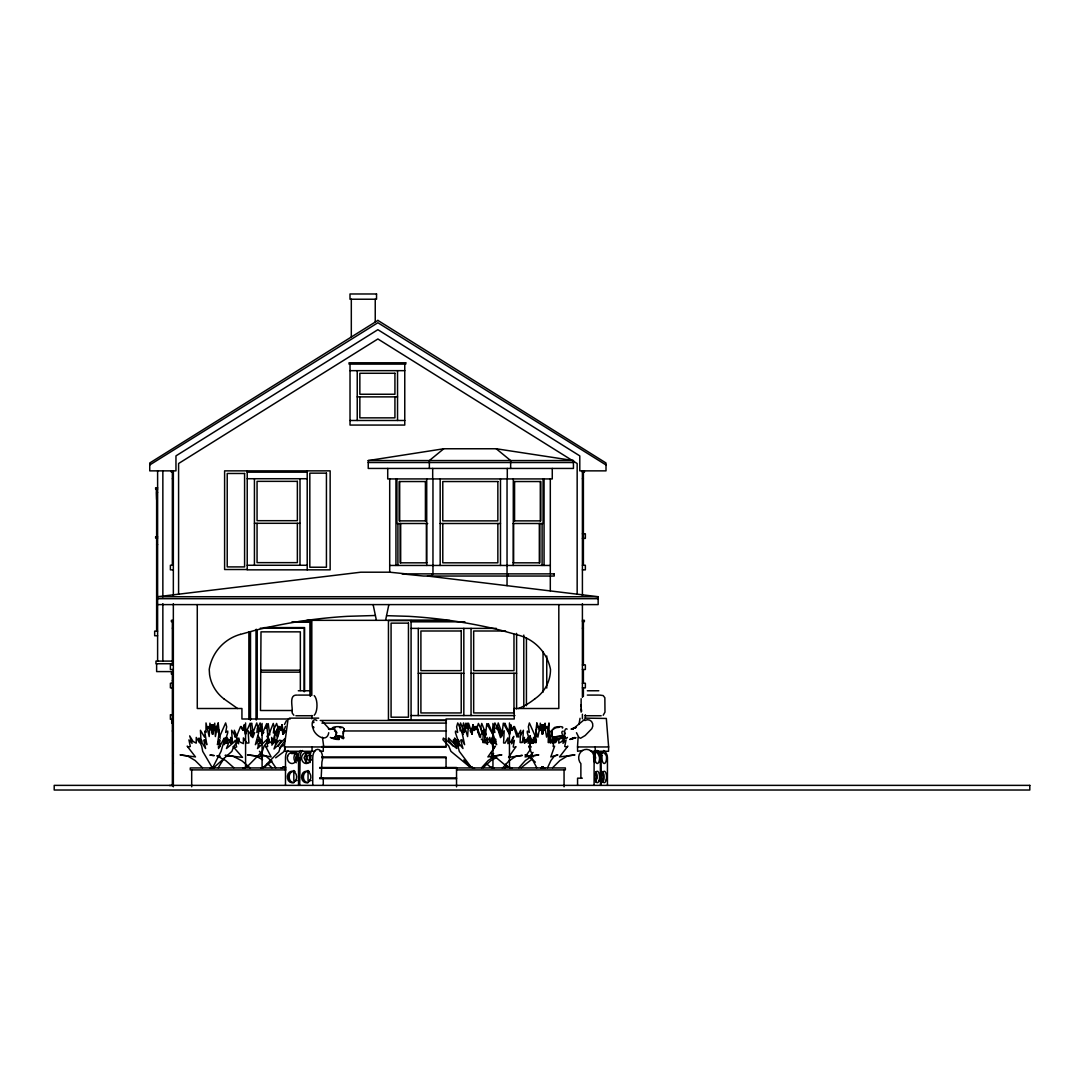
<?xml version="1.0" encoding="UTF-8"?>
<svg xmlns="http://www.w3.org/2000/svg" width="1084" height="1084" viewBox="0 0 1084 1084"><rect width="100%" height="100%" fill="white"/><g stroke="black" fill="none" stroke-linecap="round" stroke-linejoin="round"><path stroke-width="1.5" d="M214.131 768.244L211.665 766.673L202.708 751.347L201.665 746.036L198.846 739.749L199.036 738.028L205.581 748.529L203.819 740.101L204.7 739.735L206.841 744.681L204.903 732.811L204.917 731.077L205.974 732.445L206.001 722.947L209.185 736.578L209.917 723.177L212.776 734.207L213.331 724.668L214.049 730.372L215.133 726.524L215.675 729.166M471.77 734.207L472.895 724.668L474.386 730.372L476.621 726.524L480.754 737.12M470.036 730.643L472.204 734.207L472.895 724.668L473.816 730.372L475.212 726.524L475.903 729.166M536.783 767.729L532.935 760.494L528.884 755.927L524.995 754.911L533.125 756.917L528.735 746.158L529.466 746.998L530.388 746.483L529.669 739.898L531.323 743.312L530.049 735.9L531.878 741.51L533.518 743.15L533.531 737.418L535.171 742.581L536.079 742.526L535.726 730.264L537.908 737.12L539.9 726.524L540.984 730.372L541.702 724.668L542.244 734.207L543.084 731.822M542.23 734.207L543.274 724.668L543.951 728.163M535.903 732.811L535.903 731.077M300.336 690.508L300.336 631.85L261 631.85L260.472 710.508L292.03 710.508M339.211 736.375L339.143 739.424L337.422 738.692L337.49 735.792M334.387 737.405A3.577 1.084 1.3 0 1 338.438 736.564A3.577 1.084 1.3 0 1 341.474 737.852L343.194 738.583L343.289 734.017A4.797 2.764 78.3 0 0 342.964 731.564M344.089 729.004L343.289 734.017M219.171 733.611L219.293 730.264L218.575 733.055M539.886 729.857L540.293 723.177L541.458 729.207M554.141 736.971L553.924 742.526L555.658 742.581L557.989 738.719M578.124 737.269L577.487 746.957L608.639 746.957L608.544 751.28L591.187 751.28L590.238 750.48M578.978 724.342L580.035 718.299M225.174 742.54L225.35 739.898M466.662 728.353L467.285 723.177L469.128 727.784M464.724 731.375L465.849 723.177L468.627 729.207M549.425 737.201L550.116 731.077L549.046 732.445L549.032 722.947L547.799 728.638M288.019 719.37L284.293 746.957L323.764 746.957L322.449 737.228M553.314 737.066L552.352 743.312L553.802 739.898L553.165 746.483L554.629 746.158L550.78 756.917L557.894 754.911L554.493 755.927L550.943 760.494L547.569 767.729M594.709 753.556L595.008 757.77A5.759 2.29 -90 0 0 597.298 763.529A5.759 2.29 -90 0 0 599.574 757.77C597.298 748.624 591.241 751.375 594.615 762.472L595.617 757.77L594.466 752.77A5.759 2.29 -90 0 0 593.327 751.998M211.123 730.372L211.759 724.668L212.789 734.207M488.057 725.792L488.369 723.638L493.193 734.667L494.114 725.142L494.873 728.638M504.561 725.331L504.859 723.177L509.683 734.207L510.605 724.668L512.149 730.372L514.466 726.524L518.748 737.12M536.011 742.54L536.39 739.898L532.867 743.312L535.577 735.9L531.675 741.51M472.204 728.543L473.139 724.668L474.372 730.372L476.228 726.524L479.67 737.12L483.396 730.264L482.8 742.526L484.372 742.581L487.177 737.418L487.204 743.15L490.036 741.51L493.166 735.9L490.984 743.312L493.816 739.898L492.583 746.483L494.168 746.998L495.429 746.158L487.881 756.917L501.865 754.911L495.171 755.927L488.207 760.494L481.594 767.729M276.149 732.039L278.398 726.524L280.634 730.372L281.894 724.668L282.829 734.207L284.984 730.643M544.033 727.784L545.103 723.177L545.469 728.353M211.082 728.163L211.759 724.668L212.234 734.207L214.74 723.177L215.377 736.578L218.169 722.947L218.196 732.445L219.131 731.077L219.131 732.811L217.437 744.681L219.307 739.735L220.079 740.101L218.548 748.529L224.266 738.028L224.429 739.749L221.055 751.347L213.209 766.673L211.055 768.244M260.458 731.036L261.298 726.795L260.119 722.947L257.491 728.638M385.579 620.333L388.858 604.601M281.379 728.163L282.125 724.668L283.249 734.207L285.851 730.643M328.737 732.716C326.907 743.461 314.536 735.399 313.1 728.597A5.989 3.455 78.3 0 1 312.693 721.47A5.989 3.455 78.3 0 1 316.799 720.521M284.496 724.464L286.393 720.67M497.326 726.795L498.247 722.947L501.824 732.594M285.458 726.361L282.829 734.207L282.125 724.668L281.203 730.372L279.821 726.524L277.26 737.12L274.482 730.264L274.93 742.526L273.751 742.581L271.664 737.418L271.65 743.15L269.537 741.51L267.206 735.9L268.818 743.312L266.718 739.898L267.64 746.483L266.447 746.998L265.512 746.158L271.135 756.917L260.716 754.911L265.702 755.927L270.892 760.494L275.824 767.729M552.826 737.608L550.428 743.15L550.415 737.418L548.992 742.581L548.192 742.526L548.49 730.264L546.593 737.12L544.846 726.524L543.897 730.372L543.274 724.668L542.786 734.207L542.054 731.822M565.021 737.066L562.962 743.312L566.078 739.898L564.723 746.483L566.471 746.998L567.867 746.158L559.534 756.917L574.967 754.911L567.582 755.927L559.9 760.494L552.596 767.729M205.255 734.911L204.564 737.12L200.432 730.264L201.096 742.526L199.361 742.581L196.258 737.418L196.245 743.15L193.115 741.51L189.673 735.9L192.071 743.312L188.941 739.898L190.31 746.483L188.562 746.998L187.166 746.158L195.499 756.917L180.066 754.911L187.451 755.927L195.134 760.494L202.437 767.729M277.856 729.166L278.791 726.524L279.726 728.665M215.174 730.643L218.209 723.177L219.618 736.578L225.648 722.947L226.678 726.795L225.702 732.445L227.721 731.077L227.721 732.811L224.063 744.681L228.101 739.735L229.794 740.101L226.461 748.529L238.859 738.028L239.212 739.749L233.887 746.036L231.895 751.347L214.903 766.673L210.228 768.244M275.959 742.066L278.967 733.285L278.967 731.551L276.677 732.919L277.789 727.269L276.623 723.421L273.981 729.098M495.876 739.396L494.385 743.312L495.889 741.158M207.315 729.166L208.345 726.524L209.375 728.665M265.932 728.258L268.222 723.638L269.794 734.871M254.726 732.499L252.775 737.594L248.114 730.738L248.873 742.987L246.908 743.055L243.399 737.892L243.385 743.624L239.849 741.971L235.946 736.375L238.656 743.787L235.133 740.372M285.377 747.838L283.683 751.822L275.661 757.824M554.778 742.459L556.173 739.749M218.236 767.729L224.117 758.217M563.978 737.608L561.905 741.51L558.788 743.15L558.883 738.597M483.003 734.464L485.253 730.264L484.534 742.526M496.811 729.125L497.976 726.985L501.458 735.372M520.306 735.86L523.409 730.264L522.664 742.526M553.179 743.096L555.293 739.302M531.255 746.998L529.697 746.483L530.903 739.898L528.125 743.312L530.266 735.9L527.19 741.51L524.412 743.15L524.385 737.418L521.634 742.581L520.09 742.526L520.686 730.264L517.014 737.12L513.653 726.524L511.824 730.372L510.605 724.668L509.453 728.543L509.439 734.207L503.301 723.177L501.729 736.578L494.9 722.947L493.735 726.795L494.846 732.445L492.57 731.077L492.556 732.811L496.689 744.681L493.261 741.51L494.738 738.909M544.629 730.372L546.688 726.524L550.469 737.12L551.851 735.86M250.58 724.939L251.718 723.177L253.1 732.879M487.258 741.293L489.805 737.418L490.198 740.955M278.29 746.348L281.312 740.575L279.401 740.209L275.973 744.098M524.615 742.581L528.125 737.418L528.531 740.955M553.653 729.139L554.669 728.191M530.632 749.179L525.076 756.917L538.802 754.911L532.23 755.927L525.401 760.494L518.897 767.729M263.886 732.296L262.084 734.667L262.084 729.017L260.919 725.142L259.374 730.833L258.222 729.125M287.328 751.28L287.938 750.48A8.401 4.919 -90 0 0 285.485 757.77L285.485 785.372M300.593 750.48L299.577 751.822A8.401 4.919 -90 0 0 298.303 759.938M302.544 750.48L301.528 751.822A8.401 4.919 -90 0 0 300.254 759.938M315.2 750.48L314.59 751.28L284.78 751.28L284.78 746.957M493.627 753.529L490.646 756.917L495.673 756.32M502.407 768.204L508.897 760.968L515.727 756.402L522.298 755.385L508.572 757.377L515.984 746.632L514.751 747.459L513.193 746.944L514.399 740.372L511.621 743.787L513.762 736.375L510.686 741.971L507.908 743.624L507.895 737.892L505.13 743.055L503.586 742.987L504.182 730.738L500.51 737.594L497.149 726.985M533.111 752.404L528.992 756.917L531.892 756.578M335.498 735.535L336.799 732.418L334.455 730.928M295.471 753.529L295.295 753.692A5.759 4.675 -90 0 0 296.271 762.757M483.071 767.729L491.038 760.494L496.621 757.459M573.301 728.733L584.642 719.383M504.643 768.204L507 766.131M521.147 767.729L532.298 758.976M582.528 750.48L577.569 751.28L577.569 746.957M271.935 760.927L264.469 767.147L261.461 768.041M443.776 448.762L368.235 460.564L368.235 468.437L573.436 468.437L573.436 460.564L496.228 448.762L443.776 448.762L429.359 460.564L429.359 468.437M572.189 728.99L576.187 727.12M314.184 715.264C317.924 711.646 317.924 699.18 314.184 695.576M603.192 715.264L604.98 712.134L604.858 697.757L603.192 695.576L599.804 695.088M284.008 744.83L279.455 748.055M571.485 729.139L575.97 727.391L573.775 728.245M540.889 768.244L543.355 766.673M281.718 767.933L284.252 766.673M343.194 738.583L343.452 738.461A6.003 1.816 1.3 0 0 342.219 736.442A6.003 1.816 1.3 0 0 335.701 735.887M243.06 768.244L247.22 766.673L262.342 751.347L264.103 746.036L268.846 739.749L268.534 738.028L257.504 748.529L260.472 740.101L258.968 739.735L255.363 744.681L258.629 732.811L258.615 731.077L256.827 732.445L257.694 726.795L256.772 722.947L251.407 736.578L250.16 723.177L245.336 734.207L244.415 724.668L243.209 730.372L241.38 726.524M260.946 768.19L263.71 767.147L278.832 751.822L280.607 746.51L285.336 740.223L285.024 738.502L273.995 748.99L276.962 740.575L275.458 740.209L271.867 745.155L275.133 733.285L275.119 731.551L273.317 732.919L274.198 727.269L273.276 723.421L267.911 737.039L266.664 723.638L261.84 734.667L260.919 725.142L259.713 730.833L257.884 726.985M281.921 767.716L284.74 766.673M575.916 727.649L571.16 729.071M574.886 737.54L571.756 738.583L575.116 737.567M571.647 729.044L573.138 728.57M576.024 737.716L569.764 739.451L574.913 737.96M281.19 768.014L285.553 766.673M243.453 768.014L247.965 766.673M552.664 738.583L555.252 737.852A3.577 0.894 -10.4 0 1 559.818 736.564A3.577 0.894 -10.4 0 1 561.81 737.405A3.577 0.894 -10.4 0 1 557.23 738.692L555.008 739.451A6.003 1.491 -10.4 0 0 563.816 737.405A6.003 1.491 -10.4 0 0 560.211 735.887A6.003 1.491 -10.4 0 0 552.65 738.461L551.661 730.521L554.507 727.486A6.003 1.491 -10.4 0 1 560.97 726.686A6.003 1.491 -10.4 0 1 562.352 728.096M240.391 634.397L256.095 630.075A514.9 514.9 0 0 1 347.286 616.335L375.389 615.495M218.196 746.998L220.174 746.483L218.629 739.898M526.919 739.735L525.225 740.101L525.564 741.862M339.143 739.424L338.642 739.451A6.003 1.816 1.3 0 1 331.975 737.716M350.024 370.66L404.766 370.66M357.232 396.879L397.543 396.879M350.024 420.484L404.766 420.484M368.235 460.564L573.436 460.564M368.235 462.529L573.436 462.529M149.741 464.955L377.882 322.734L606.01 464.955M173.345 472.177L171.38 472.177L171.38 470.863M247.22 472.177L307.206 472.177M582.406 472.177L584.384 472.177L584.384 470.863M172.356 478.721L173.345 478.721M247.22 478.721L307.206 478.721M582.406 478.721L583.395 478.721M425.904 481.54L399.197 481.54L399.197 520.876L425.904 520.876M514.087 481.54L540.808 481.54L540.808 520.876L514.087 520.876M157.614 487.746L155.635 487.746L155.635 489.06L157.614 489.06M157.614 492.38L156.624 492.38L156.624 536.743M156.624 499.548L156.299 489.06M254.428 523.301L299.997 523.301M427.692 523.504L396.92 523.504L396.92 478.925M440.172 523.504L500.483 523.504M513.111 523.504L543.07 523.504L543.07 478.925M582.406 533.789L585.36 533.789L585.36 538.382L582.406 538.382M157.614 536.743L155.635 536.743L155.635 538.057L157.614 538.057M156.624 544.615L157.614 544.615M426.893 562.826L400.172 562.826L400.172 523.504M513.111 562.826L539.818 562.826L539.818 523.504M173.345 565.265L170.391 565.265L170.391 569.845L173.345 569.845M247.22 565.265L307.206 565.265M582.406 565.265L585.36 565.265L585.36 569.845L582.406 569.845M389.698 565.455L550.306 565.455M247.22 569.52L224.605 569.52L224.605 470.863L330.146 470.863L330.146 569.845L247.22 569.845L247.22 470.863M406.066 573.87L389.698 572.203L360.796 572.203L157.614 596.728L598.151 596.728L598.151 604.601L157.614 604.601M427.502 576.038L598.151 596.728M157.614 598.693L598.151 598.693M173.345 620.333L171.38 620.333L171.38 621.633L173.345 621.633M306.84 620.333L443.166 620.333M582.406 620.333L584.384 620.333L584.384 621.633L582.406 621.633M449.779 620.509L388.451 620.509L388.451 719.83L411.08 719.83M298.507 621.633L310.498 621.633L310.498 696.158M291.84 621.972L310.159 621.972M411.08 621.823L464.914 621.823M264.55 627.582L304.59 627.582L304.59 691.457M264.767 627.907L304.265 627.907L304.13 691.741M172.356 628.192L173.345 628.192M260.296 628.192L304.13 628.192M582.406 628.192L583.395 628.192M411.08 628.381L496.35 628.381M505.578 630.996L473.667 630.996L473.667 670.657L513.979 670.657L513.979 634.303M157.614 631.145L154.66 631.145L154.66 635.739L157.614 635.739M173.345 661.104L155.974 661.104L155.974 663.733L173.345 663.733M173.345 664.912L170.391 664.912L170.391 669.492L173.345 669.492M582.406 664.912L585.36 664.912L585.36 669.492L582.406 669.492M260.743 670.197L300.336 670.197M173.345 671.592L156.624 671.592L156.624 663.733M260.729 672.161L300.336 672.161M173.345 672.771L171.38 672.771L171.38 674.085L173.345 674.085M418.288 673.286L463.83 673.286M471.052 673.286L516.594 673.286M172.356 680.644L173.345 680.644M173.345 683.259L170.391 683.259L170.391 687.852L173.345 687.852M582.406 683.259L585.36 683.259L585.36 687.852L582.406 687.852M298.29 690.765L309.767 690.765M587.338 690.765L598.788 690.765M297.206 695.088C288.263 694.329 293.168 707.513 292.084 712.134M298.29 695.088L309.767 695.088M587.338 695.088L598.788 695.088M173.345 714.735L170.391 714.735L170.391 719.315L173.345 719.315M295.905 715.738L312.151 715.738M411.08 715.562L514.914 715.562M584.953 715.738L601.173 715.738M289.374 718.136L318.682 718.136M584.953 718.136L606.322 718.448L608.639 746.957M290.16 718.99L241.935 718.99L241.935 708.502L197.274 708.502L197.274 604.601M446.405 720.155L411.08 720.155L411.08 620.509M173.345 720.481L171.706 720.481L171.706 723.109L173.345 723.109M320.227 720.481L446.445 720.481M321.921 723.109L446.445 723.109M332.951 728.733L328.384 728.733L329.251 729.017M172.356 730.968L173.345 730.968M343.777 730.968L446.445 730.968M321.853 746.524L446.08 746.524M321.853 747.188L446.052 747.188L446.052 718.99L514.236 718.99L514.236 708.502L558.816 708.502L558.816 604.601M320.078 751.28L323.276 751.28L323.276 746.957M297.165 753.529L291.393 753.529L292.192 752.77A5.759 4.675 -90 0 1 296.867 752.77M310.444 753.529L306.122 753.529L306.122 762.472L310.187 762.472L310.187 759.491M321.677 757.011L446.052 757.011L446.052 767.499M321.677 757.675L446.052 757.675M298.141 757.77L298.534 757.77A8.401 4.919 -90 0 0 299.184 761.971M299.699 785.372L300.092 757.77M600.292 757.77L600.482 785.372M600.021 761.971A8.401 7.71 -90 0 0 601.064 757.77L601.254 757.77M173.345 763.57L172.681 755.711M319.699 767.499L456.54 767.499L456.54 786.849M286.054 767.933L190.269 767.933L190.269 769.897L286 769.897M456.54 767.933L565.36 767.933L565.36 769.897L456.54 769.897M319.699 768.163L456.54 768.163M319.699 778L456.54 778M320.024 778.176L323.276 778.176L323.276 785.372M582.365 778.176L577.569 778.176L577.569 785.372M319.699 778.651L456.54 778.651M297.016 780.575L293.832 780.575L293.832 770.494M311.23 780.575L308.046 780.575L308.046 770.494M172.031 784.545L173.345 784.545M169.402 785.534L173.345 785.534M386.554 615.671L408.79 616.335A514.9 514.9 0 0 1 500.049 630.075L519.331 635.4A44.065 44.065 0 0 1 550.496 669.411A35.311 35.311 0 0 1 534.94 698.774M210.052 755.087L214.415 755.589M217.342 755.914L220.242 756.253M262.707 756.713L247.545 754.911L255.607 755.927L262.585 759.735M210.255 755.114L213.602 755.521M564.114 736.117C562.108 735.711 560.604 730.765 563.206 731.117M511.58 768.014L507.055 766.673L490.889 753.217M493.572 768.041L490.551 767.147L486.824 764.044M473.844 768.014L469.467 766.673L450.93 751.347L448.762 746.036L442.949 739.749L443.342 738.028L456.865 748.529L453.22 740.101L455.063 739.735L459.481 744.681L455.483 732.811L455.483 731.077L457.692 732.445L456.621 726.795L457.746 722.947L463.22 734.356M541.688 767.201L544.791 768.244M474.521 768.244L470.293 766.673L463.803 759.952M511.96 768.244L507.813 766.673L505.496 764.22M491.309 767.147L494.087 768.19M224.523 742.052L226.881 743.15L226.908 737.418L230.418 742.581L232.369 742.526L231.624 730.264L236.285 737.12L240.553 726.524L242.884 730.372L244.415 724.668L245.58 728.543L245.594 734.207M473.302 767.933L470.781 766.673L459.291 751.347L457.949 746.036L454.359 739.749L454.589 738.028L462.963 748.529L460.714 740.101L461.852 739.735L464.589 744.681L462.109 732.811L462.123 731.077L463.478 732.445L462.814 726.795L463.518 722.947L467.597 736.578L468.532 723.177L472.204 734.207M216.935 755.927L225.621 760.494L233.873 767.729M237.586 708.502L223.778 698.76M572.108 460.361L377.882 338.967L178.589 463.518L178.589 594.195M573.436 461.188L577.162 463.518L577.162 594.168M259.13 741.158L257.247 739.898L257.599 742.54M541.824 766.673L543.978 768.244M293.872 715.264L292.206 713.069M496.228 448.762L510.645 460.564L510.645 468.437M604.547 751.28L603.585 750.48A8.401 7.71 -90 0 1 607.447 757.77L607.447 785.372M597.392 750.48L598.991 751.822A8.401 7.71 -90 0 1 600.983 759.938M596.444 750.48L598.043 751.822A8.401 7.71 -90 0 1 600.035 759.938M481.228 739.085L487.515 744.369M250.377 768.204L242.125 760.968L233.439 756.402L225.093 755.385L242.531 757.377L233.114 746.632L234.686 747.459L236.664 746.944L235.513 743.001M267.396 763.597L271.948 767.729M457.055 746.646L448.573 738.028L448.261 739.749L453.085 746.036M529.399 756.578L535.361 762.188M306.122 762.472L304.076 757.77L306.406 752.77A5.759 4.675 -90 0 1 311.081 752.77M322.355 721.429L329.97 729.6M259.415 751.28L262.396 754.654M581.688 711.28L581.173 709.058L581.485 709.776M310.051 753.556L310.891 757.77A5.759 4.675 -90 0 1 306.216 763.529A5.759 4.675 -90 0 1 301.542 757.77C301.433 753.908 307.504 749.762 310.051 753.556L310.187 756.51M320.119 750.48L320.728 751.28M493.261 741.51L492.122 739.735L490.212 740.101L493.992 748.529M202.03 741.158L201.231 739.898L201.38 742.54M261.8 741.51L258.033 735.9L260.648 743.312M225.675 741.158L226.908 743.312L225.675 739.396M232.708 741.293L230.635 737.418L230.621 743.15M459.209 745.873L456.784 740.101L458.315 739.735L459.237 741.51M601.823 753.529L601.43 752.77A5.759 2.29 -90 0 0 600.875 752.201M484.087 734.83L485.226 737.039L486.811 723.638L492.935 734.667L492.949 729.017L494.114 725.142L494.711 728.638M486.215 734.83L481.743 723.421L480.835 727.269L481.486 731.51M482.936 733.055L478.396 723.421L477.231 727.269L478.342 732.919M226 737.608L227.22 740.209M250.851 730.738L252.68 734.925M236.786 735.86L234.347 730.264L234.74 736.971M464.182 732.594L460.551 722.947L459.616 726.795L460.28 731.036M576.485 732.716L578.734 737.215L580.523 738.285L585.197 735.508L591.891 728.597A5.989 5.42 -67.1 0 0 584.913 720.521M344.089 728.99L342.937 727.486A6.003 1.816 1.3 0 0 335.2 726.836A6.003 1.816 1.3 0 0 332.571 729.044M539.859 730.643L536.81 723.177L535.415 736.578L529.371 722.947L528.342 726.795L529.331 732.445L527.312 731.077L527.298 732.811L529.954 741.605M219.442 735.9L220.215 738.231M257.978 743.854L258.724 746.483M373.126 604.601L376.405 620.333M537.664 727.215L536.851 722.947L536.607 729.627M250.946 732.405L251.149 735.765M262.463 731.077L262.477 732.811M603.72 773.746L603.72 780.385M601.064 757.77L601.064 785.372M596.769 773.746L596.769 778.732M595.197 746.957L595.197 751.28M594.1 785.372L594.1 757.77A8.401 7.71 -90 0 0 584.384 749.64A8.401 7.71 -90 0 0 579.71 761.971L580.875 763.624L580.875 778.176M585.36 714.735L585.36 717.784M583.395 472.177L583.395 565.265M583.395 621.633L583.395 664.912M583.395 669.804L583.395 683.259M583.395 688.11L583.395 696.429M582.406 470.863L582.406 596.132M582.406 603.666L582.406 697.378M582.406 714.248L582.406 718.8M581.132 698.692L581.132 712.134M564.059 769.897L564.059 786.794M552.271 468.437L552.271 478.925L387.72 478.925L387.72 468.437M550.306 478.925L550.306 573.87M550.306 576.038L550.306 590.888M546.756 655.983L546.756 688.069M544.06 478.925L544.06 565.455M543.043 651.565L543.043 692.161M542.095 523.504L542.095 565.455M540.306 481.54L540.306 520.876M539.331 523.504L539.331 562.826M526.431 638.029L526.431 705.698M523.802 635.088L523.802 707.188M516.594 633.368L516.594 708.855M514.575 481.54L514.575 520.876M513.979 673.286L513.979 712.947L473.667 712.947L473.667 673.286M513.599 523.504L513.599 562.826M513.288 478.925L513.288 565.455M509.453 722.947L509.453 767.729M507.691 573.87L507.691 576.038M507.298 468.437L507.298 478.925M507.041 478.925L507.041 573.87M507.041 576.038L507.041 585.604M500.483 478.925L500.483 565.455M497.854 523.504L497.854 562.826L442.787 562.826L442.787 523.504M492.949 723.421L492.949 768.204M471.052 628.381L471.052 715.562M463.83 628.381L463.83 715.562M461.215 673.286L461.215 712.947L420.904 712.947L420.904 673.286M440.172 478.925L440.172 565.455M432.963 478.925L432.963 573.87M432.692 468.437L432.692 478.925M432.299 573.87L432.299 576.038M426.717 478.925L426.717 565.455M426.405 523.504L426.405 562.826M425.416 481.54L425.416 520.876M418.288 628.381L418.288 715.562M404.766 364.102L404.766 425.063L350.024 425.063L350.024 364.102M400.673 523.504L400.673 562.826M399.684 481.54L399.684 520.876M397.909 523.504L397.909 565.455M397.543 370.66L397.543 420.484M395.945 478.925L395.945 565.455M394.928 396.879L394.928 417.855L359.847 417.855L359.847 396.879M389.698 478.925L389.698 572.203M375.24 299.225L375.24 322.056M357.232 370.66L357.232 420.484M351.311 299.225L351.311 337.016M321.176 778.176L321.921 761.971A8.401 4.919 -90 0 0 318.94 749.64A8.401 4.919 -90 0 0 312.748 757.77L312.748 785.372M312.043 746.957L312.043 751.28M311.813 620.333L311.813 695.44M311.813 715.481L311.813 718.814M310.159 621.633L310.173 696.158M307.206 470.863L307.206 569.845M303.276 773.746L303.276 780.385M299.997 478.721L299.997 565.265M298.534 757.77L298.534 785.372M297.368 523.301L297.368 562.637L257.057 562.637L257.057 523.301M297.165 755.02L297.165 760.982M289.062 773.746L289.062 780.385M262.084 723.421L262.084 767.147M256.922 629.872L256.922 718.489M256.542 629.587L256.542 718.435M256.217 629.262L256.217 720.047M254.428 478.721L254.428 565.265M250.512 632.107L250.512 719.925M250.187 631.796L250.187 719.925M248.873 632.013L248.873 718.814M245.58 722.947L245.58 766.673M191.692 769.897L191.692 786.794M173.345 470.863L173.345 596.132M173.345 603.666L173.345 786.794M172.356 472.177L172.356 565.265M172.356 621.633L172.356 664.912M172.356 671.457L172.356 785.534M162.857 470.863L162.857 596.932M162.857 603.666L162.857 661.104M157.614 470.863L157.614 661.104M156.624 538.057L156.624 631.145M334.848 727.987A3.577 1.084 1.3 0 1 335.322 727.743M339.549 727.513A3.577 1.084 1.3 0 1 340.999 727.892M337.422 738.692A3.577 1.084 1.3 0 1 334.373 737.689M330.959 729.139A4.797 3.889 -90 0 1 336.447 733.963A4.797 3.889 -90 0 1 330.308 737.418M313.899 727.716A4.2 2.425 78.4 0 1 313.52 726.714M313.615 722.703A4.2 2.425 78.4 0 1 314.035 722.052M296.853 760.087A2.398 1.409 -90 0 1 295.81 757.77A2.398 1.409 -90 0 1 296.853 755.44M311.542 759.843A2.398 1.409 -90 0 1 309.441 757.77A2.398 1.409 -90 0 1 311.542 755.684M308.046 782.743A5.759 4.675 -90 0 1 303.412 776.225A5.759 4.675 -90 0 1 309.252 771.401M309.496 759.464A2.398 1.409 -90 0 1 307.517 759.464A2.398 1.409 -90 0 1 307.517 756.063A2.398 1.409 -90 0 1 309.496 756.063M299.862 759.938A8.401 4.919 -90 0 1 299.699 757.77M293.832 782.743A5.759 4.675 -90 0 1 289.198 776.225A5.759 4.675 -90 0 1 295.038 771.401M601.986 771.401A5.759 2.29 -90 0 1 603.68 776.971A5.759 2.29 -90 0 1 601.986 782.54M595.577 771.984A5.759 2.29 -90 0 1 595.577 781.971M565.292 733.76A2.629 1.043 -90 0 1 565.292 733.082M551.824 734.017A4.797 4.35 -67.1 0 1 552.501 730.413M555.455 727.892A3.577 0.894 -10.4 0 1 558.951 727.391M567.433 737.418A4.797 1.911 -90 0 1 564.425 733.963A4.797 1.911 -90 0 1 567.122 729.139M240.377 634.343A43.495 43.495 0 0 0 209.226 669.411L209.578 674.668A37.533 37.533 0 0 0 223.778 698.76M534.94 698.76A64.268 64.268 0 0 1 518.491 708.502M581.159 704.817L581.173 706.619L581.159 704.817M601.891 755.589L601.959 757.77A5.759 2.29 -90 0 0 604.249 763.529A5.759 2.29 -90 0 0 606.539 757.77C607.311 753.827 599.628 749.22 601.891 755.589M287.599 756.266L287.328 757.77A5.759 4.675 -90 0 0 292.002 763.529A5.759 4.675 -90 0 0 296.677 757.77C298.154 751.104 289.157 750.494 287.599 756.266M377.882 320.403L149.741 462.99L149.741 470.863L175.96 470.863L175.96 455.876L377.882 329.685L579.791 455.876L579.791 470.863L606.01 470.863L606.01 462.99L377.882 320.403M376.541 293.981L349.997 293.981L349.997 299.225L376.541 299.225L376.541 293.981M405.741 362.788L349.034 362.788L349.034 364.102L405.741 364.102L405.741 362.788M394.928 373.275L359.847 373.275L359.847 394.251L394.928 394.251L394.928 373.275M326.433 473.152L309.821 473.152L309.821 567.23L326.433 567.23L326.433 473.152M244.591 473.478L227.22 473.478L227.22 566.905L244.591 566.905L244.591 473.478M297.368 481.35L257.057 481.35L257.057 520.686L297.368 520.686L297.368 481.35M497.854 481.54L442.787 481.54L442.787 520.876L497.854 520.876L497.854 481.54M554.236 573.87L402.083 573.87L423.451 576.038L554.236 576.038L554.236 573.87M408.451 623.137L391.08 623.137L391.08 717.201L408.451 717.201L408.451 623.137M461.215 630.996L420.904 630.996L420.904 670.657L461.215 670.657L461.215 630.996M1029.8 785.372L54.2 785.372L54.2 790.019L1029.8 790.019L1029.8 785.372M310.268 779.857A5.759 4.675 -90 0 0 306.216 771.212A5.759 4.675 -90 0 0 302.179 779.857A5.759 4.675 -90 0 0 310.268 779.857M295.309 781.049A5.759 4.675 -90 0 0 293.208 771.401A5.759 4.675 -90 0 0 287.49 778.461A5.759 4.675 -90 0 0 295.309 781.049M606.241 779.857A5.759 2.29 -90 0 0 604.249 771.212A5.759 2.29 -90 0 0 602.27 779.857A5.759 2.29 -90 0 0 606.241 779.857M598.91 781.049A5.759 2.29 -90 0 0 597.88 771.401A5.759 2.29 -90 0 0 595.075 778.461A5.759 2.29 -90 0 0 598.91 781.049"/></g></svg>
